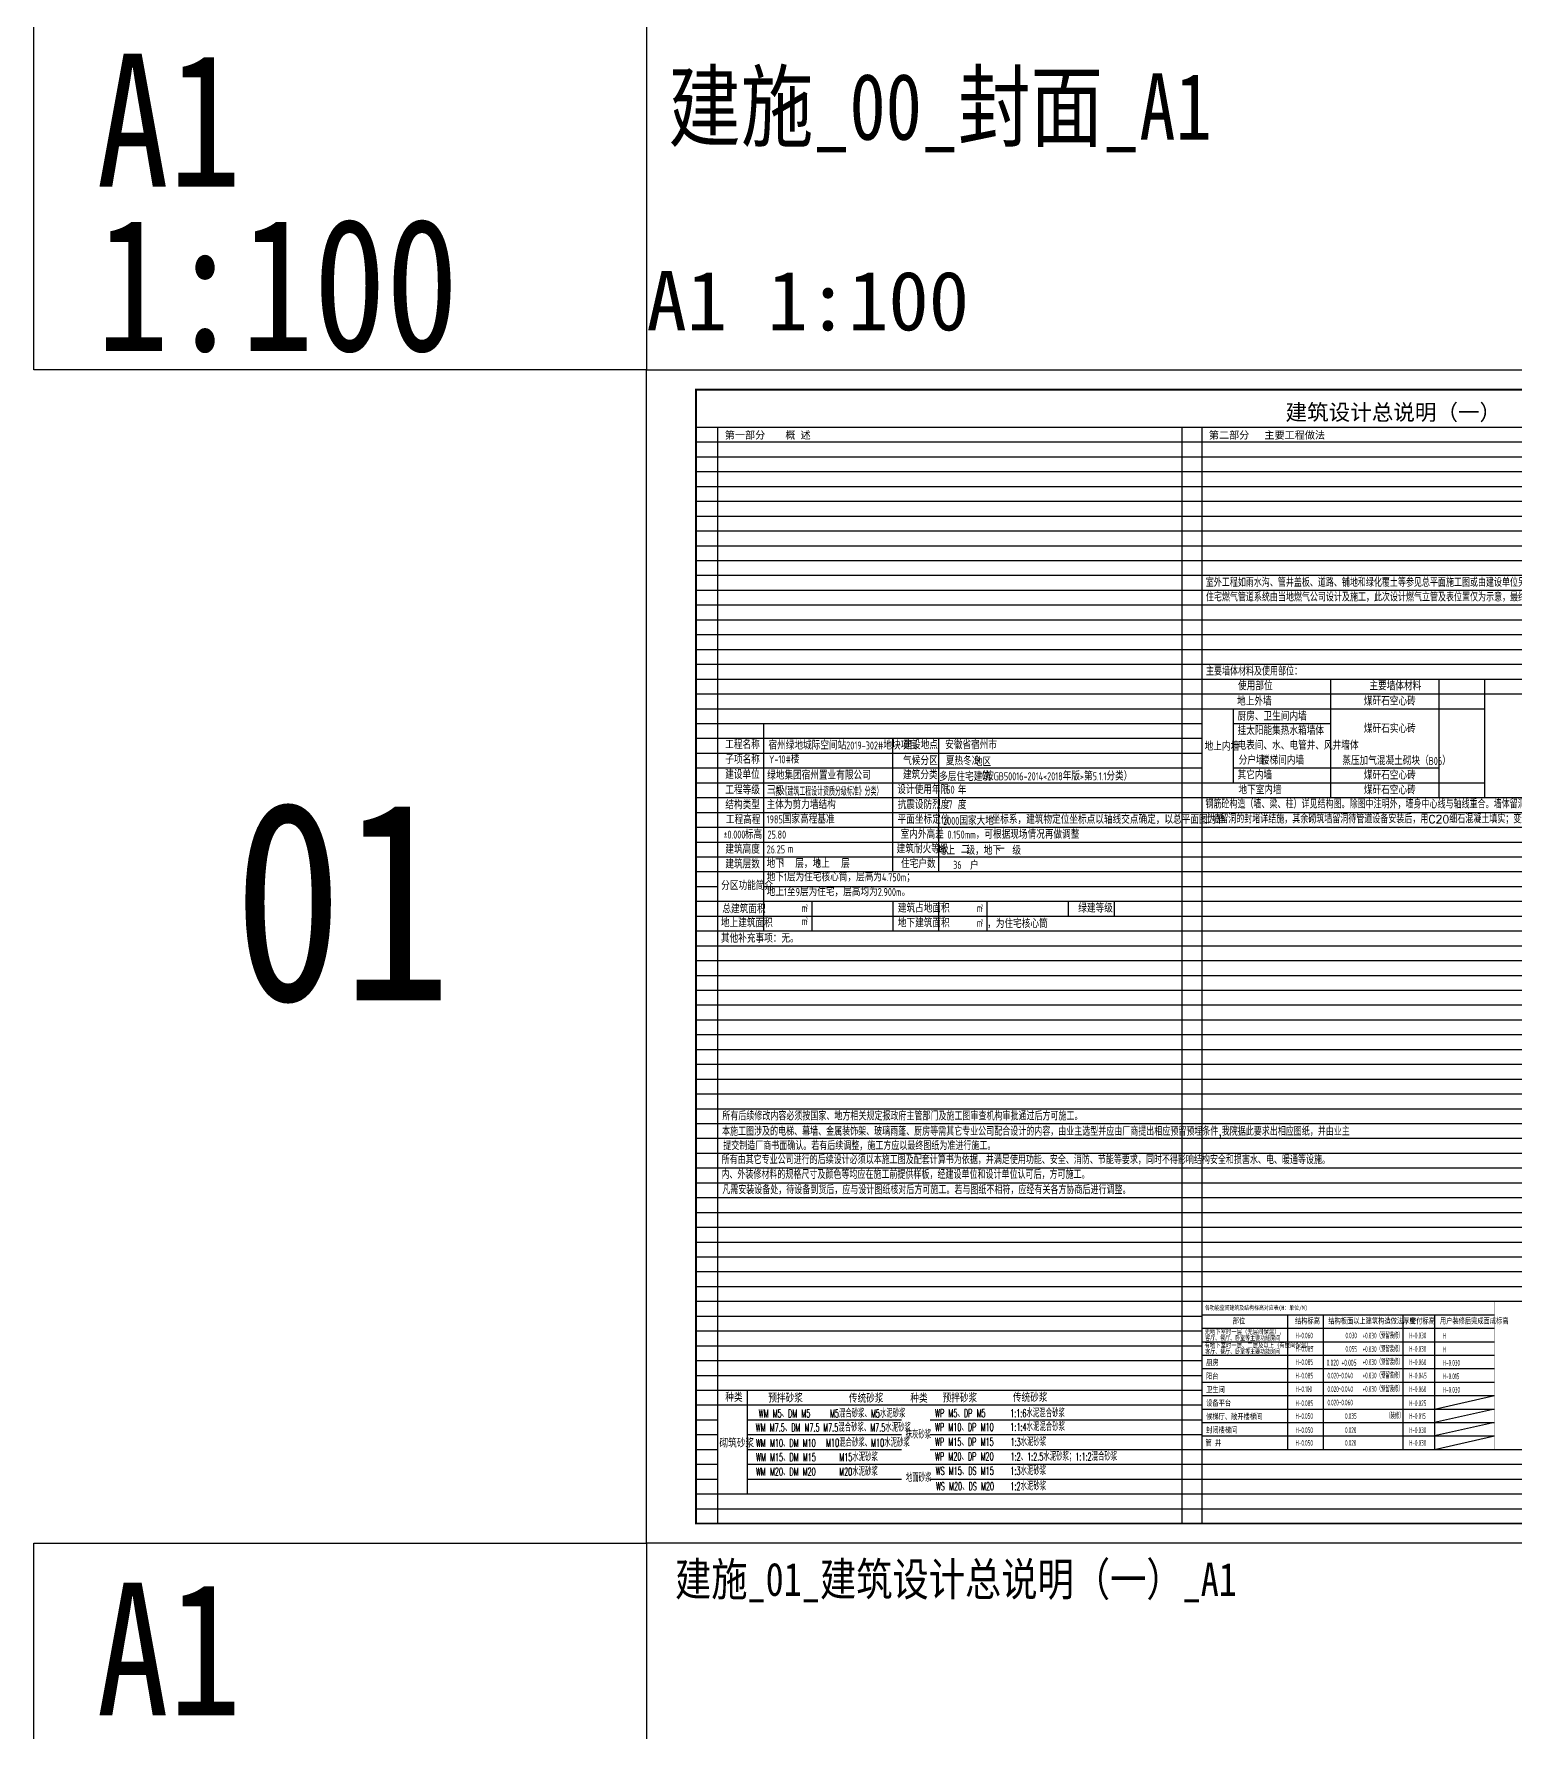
# Model space of a CAD drawing. Extents: x 27938 to 725830, y -209821 to 1628073.
# Drawn here: x 229214 to 304172, y 1177275 to 1263238 of the extents above; entities that cross this region are included whole.
import ezdxf
from ezdxf.enums import TextEntityAlignment as Align

# ---------------------------------------------------------------- set-up
doc = ezdxf.new("R2010")
doc.units = 0
doc.header["$LTSCALE"] = 1000
doc.header["$MEASUREMENT"] = 0
for name, color, linetype in [('C-Sheet-图框', 101, 'Continuous'), ('Defpoint', 7, 'Continuous'), ('PUB_TEXT', 4, 'Continuous'), ('text', 7, 'Continuous'), ('图框', 140, 'Continuous'), ('导图字', 7, 'Continuous')]:
    doc.layers.add(name, color=color, linetype=linetype)
doc.layers.add('S-1-TEXT', color=7, linetype='Continuous', lineweight=18)
doc.layers.add('yichutu', color=7, linetype='Continuous', true_color=0xffffff, plot=False)
doc.styles.add('_HZTXT', font='txt.shx', dxfattribs={"width": 0.8, "bigfont": 'hztxt.shx'})
doc.styles.add('_TCH_LABEL', font='')
doc.styles.add('宋体', font='', dxfattribs={"height": 50})
doc.styles.add('房间名称', font='TSSDENG', dxfattribs={"width": 0.8, "bigfont": 'HZTXT'})
doc.styles.add('文字说明', font='GBENOR', dxfattribs={"width": 0.8, "bigfont": 'HZTXT'})
doc.styles.add('设计说明$0$_TCH_AXIS', font='COMPLEX', dxfattribs={"bigfont": 'GBCBIG'})
doc.styles.add('黑体', font='')
doc.styles.get('_TCH_LABEL').set_extended_font_data('SimHei')
doc.styles.get('宋体').set_extended_font_data('SimSun')
doc.styles.get('黑体').set_extended_font_data('SimHei')

# ---------------------------------------------------------------- blocks, each defined once
blk = doc.blocks.new('TK')
at = {"layer": '图框'}
blk.add_lwpolyline([(465375, 548714), (549475, 548714), (549475, 489314), (465375, 489314)], close=True, dxfattribs=at)
blk.add_lwpolyline([(465375, 548714), (549475, 548714), (549475, 489314), (465375, 489314)], close=True, dxfattribs=at)
at = {"layer": '图框', "const_width": 100}
blk.add_lwpolyline([(548475, 490314), (548475, 547714), (467875, 547714), (467875, 490314)], close=True, dxfattribs=at)
blk = doc.blocks.new('yct-841-594-84100-59399.9999999999-100-1000.0')
at = {"layer": 'yichutu', "color": 7, "true_color": 0xffffff}
blk.add_lwpolyline([(0, 0), (0, 59400), (84100, 59400), (84100, 0)], close=True, dxfattribs=at)
at = {"layer": 'yichutu', "color": 7, "true_color": 0xffffff, "style": '_TCH_LABEL'}
blk.add_text('A1 1:100', height=3000, dxfattribs=at).set_placement((0, 61400))
blk = doc.blocks.new('A$C5FFA5860')
at = {"layer": 'C-Sheet-图框', "color": 0}
for p, q in [((300, 0), (15518, 0)), ((4755, 0), (4755, -7000)), ((6605, 0), (6605, -7000)), ((10752, 0), (10752, -7000)), ((300, -700), (15518, -700)), ((12405, 0), (12405, -7000)), ((300, -1400), (15518, -1400)), ((300, -2100), (15518, -2100)), ((300, -2800), (15518, -2800)), ((300, -3500), (15518, -3500)), ((300, -4200), (15518, -4200)), ((300, -4900), (15518, -4900)), ((300, -5600), (15518, -5600)), ((300, -6300), (15518, -6300))]:
    blk.add_line(p, q, dxfattribs=at)
at = {"layer": 'C-Sheet-图框', "color": 0, "const_width": 24}
blk.add_lwpolyline([(300, -7000), (300, 700), (15518, 700), (15518, -7000), (300, -7000)], dxfattribs=at)
at = {"layer": 'PUB_TEXT', "color": 251, "true_color": 0x636466}
for p, q in [((12405, -4900), (15518, -4200)), ((15518, -4900), (12405, -5600)), ((15518, -5600), (12405, -6300)), ((12405, -7000), (15518, -6300))]:
    blk.add_line(p, q, dxfattribs=at)
at = {"layer": 'PUB_TEXT', "color": 2}
for s, height, style, width, p in [('各功能空间建筑及结构标高对应表(H：单位/M)', 227.85, '宋体', 0.8, (468, 251)), ('H-0.060', 300, '房间名称', 0.56, (5180, -1227)), ('H-0.085', 300, '房间名称', 0.56, (5180, -1927)), ('H-0.030', 300, '房间名称', 0.56, (11079, -1227)), ('H-0.030', 300, '房间名称', 0.56, (11079, -1927)), ('H-0.085', 300, '房间名称', 0.56, (5180, -2613)), ('H-0.060', 300, '房间名称', 0.56, (11079, -2613)), ('H-0.085', 300, '房间名称', 0.56, (5180, -3313)), ('H-0.045', 300, '房间名称', 0.56, (11079, -3313)), ('H-0.100', 300, '房间名称', 0.56, (5180, -4013)), ('H-0.060', 300, '房间名称', 0.56, (11079, -4013)), ('H-0.085', 300, '房间名称', 0.56, (5180, -4749)), ('H-0.050', 300, '房间名称', 0.56, (5180, -5413)), ('H-0.025', 300, '房间名称', 0.56, (11079, -4749)), ('H-0.015', 300, '房间名称', 0.56, (11079, -5413)), ('H-0.050', 300, '房间名称', 0.56, (5180, -6149)), ('H-0.030', 300, '房间名称', 0.56, (11079, -6149)), ('H-0.050', 300, '房间名称', 0.56, (5180, -6813)), ('H-0.030', 300, '房间名称', 0.56, (11079, -6813))]:
    blk.add_text(s, height=height, dxfattribs=dict(at, style=style, width=width)).set_placement(p)
at = {"layer": 'PUB_TEXT', "color": 1, "style": '房间名称', "width": 0.8}
for s, p in [('无地下室时一层（无层间保温），', (450, -1032)), ('有地下室时一层、二层及以上（有层间保温），', (450, -1732))]:
    blk.add_text(s, height=257.14, dxfattribs=at).set_placement(p)
at = {"layer": 'PUB_TEXT', "style": '房间名称'}
for s, height, width, p in [('部位', 300, 0.8, (1912, -490)), ('结构标高', 300, 0.8, (5147, -490)), ('结构板面以上建筑构造做法厚度', 300, 0.8, (6878, -490)), ('交付标高', 300, 0.8, (11126, -490)), ('用户装修后完成面成标高', 300, 0.8, (12679, -490)), ('客厅、餐厅、卧室等主要功能房间', 240, 0.8, (485, -1347)), ('0.030', 300, 0.56, (7769, -1227)), ('0.055', 300, 0.56, (7769, -1927)), ('客厅、餐厅、卧室等主要功能房间', 240, 0.8, (485, -2047)), ('厨房', 300, 0.8, (531, -2663)), ('0.020', 321.4, 0.56, (6791, -2650)), ('阳台', 300, 0.8, (531, -3363)), ('0.020~0.040', 300, 0.56, (6834, -3313)), ('卫生间', 300, 0.8, (531, -4063)), ('0.020~0.040', 300, 0.56, (6834, -4013)), ('候梯厅、敞开楼梯间', 300, 0.8, (531, -5463)), ('设备平台', 300, 0.8, (531, -4763)), ('0.020~0.060', 300, 0.56, (6834, -4713)), ('0.035', 300, 0.56, (7749, -5413)), ('封闭楼梯间', 300, 0.8, (531, -6163)), ('0.020', 300, 0.56, (7749, -6149)), ('管 井', 300, 0.8, (493, -6831)), ('0.020', 300, 0.56, (7749, -6813))]:
    blk.add_text(s, height=height, dxfattribs=dict(at, width=width)).set_placement(p)
at = {"layer": 'PUB_TEXT', "color": 251, "true_color": 0x636466, "style": '房间名称', "width": 0.56}
for s, p in [('+0.030（预留装修）', (8663, -1234)), ('+0.030（预留装修）', (8663, -1934)), ('+0.030（预留装修）', (8663, -2607)), ('+0.030（预留装修）', (8663, -3307)), ('+0.030（预留装修）', (8663, -4007)), ('（装修）', (9889, -5407))]:
    blk.add_text(s, height=300, dxfattribs=at).set_placement(p)
at = {"layer": 'PUB_TEXT', "color": 4, "style": '房间名称', "width": 0.56}
for s, p in [('H', (12829, -1249)), ('H', (12829, -1949)), ('H-0.030', (12829, -2649)), ('H-0.015', (12829, -3349)), ('H-0.030', (12829, -4049))]:
    blk.add_text(s, height=300, dxfattribs=at).set_placement(p)
at = {"layer": 'PUB_TEXT', "color": 3, "style": '房间名称', "width": 0.56}
blk.add_text('+0.005', height=321.4, dxfattribs=at).set_placement((7564, -2650))

msp = doc.modelspace()

# ---------------------------------------------------------------- linework, layer by layer
at = {"layer": 'Defpoint', "color": 252}
for p, q in [((262714.1, 1243332.1), (336314.1, 1243332.1)), ((263814.1, 1243332.1), (263814.1, 1187832.1)), ((287314.1, 1243332.1), (287314.1, 1187832.1)), ((288314.1, 1243332.1), (288314.1, 1187832.1)), ((262714.1, 1242582.1), (336314.1, 1242582.1)), ((262714.1, 1241832.1), (336314.1, 1241832.1)), ((262714.1, 1241082.1), (336314.1, 1241082.1)), ((262714.1, 1240332.1), (336314.1, 1240332.1)), ((262714.1, 1239582.1), (336314.1, 1239582.1)), ((262714.1, 1238832.1), (336314.1, 1238832.1)), ((262714.1, 1238082.1), (336314.1, 1238082.1)), ((262714.1, 1237332.1), (336314.1, 1237332.1)), ((262714.1, 1236582.1), (336314.1, 1236582.1)), ((262714.1, 1235832.1), (336314.1, 1235832.1)), ((262714.1, 1235082.1), (336314.1, 1235082.1)), ((262714.1, 1234332.1), (336314.1, 1234332.1)), ((262714.1, 1233582.1), (336314.1, 1233582.1)), ((262714.1, 1232832.1), (336314.1, 1232832.1)), ((262714.1, 1232082.1), (336314.1, 1232082.1)), ((262714.1, 1231332.1), (336314.1, 1231332.1)), ((262714.1, 1230582.1), (311814.1, 1230582.1)), ((294832.6, 1230582.1), (294832.6, 1224582.1)), ((300309.1, 1230582.1), (300309.1, 1224582.1)), ((302619.1, 1230582.1), (302619.1, 1224582.1)), ((262714.1, 1229832.1), (311814.1, 1229832.1)), ((262714.1, 1229082.1), (288314.1, 1229082.1)), ((288314.1, 1229082.1), (302619.1, 1229082.1)), ((289908.1, 1229082.1), (289908.1, 1225332.1)), ((262714.1, 1228332.1), (288314.1, 1228332.1)), ((262714.1, 1227582.1), (288314.1, 1227582.1)), ((266147.1, 1217832.1), (266147.1, 1228332.1)), ((272680.3, 1220832.1), (272680.3, 1227582.1)), ((275013.3, 1220832.1), (275013.3, 1227582.1)), ((289908.1, 1228332.1), (294832.6, 1228332.1)), ((289908.1, 1228332.1), (294832.6, 1228332.1)), ((262714.1, 1226832.1), (288314.1, 1226832.1)), ((262714.1, 1226082.1), (288314.1, 1226082.1)), ((289908.1, 1226082.1), (294832.6, 1226082.1)), ((289908.1, 1226082.1), (300309.1, 1226082.1)), ((262714.1, 1225332.1), (288314.1, 1225332.1)), ((288314.1, 1225332.1), (302619.1, 1225332.1)), ((262714.1, 1224582.1), (288314.1, 1224582.1)), ((288314.1, 1224582.1), (311814.1, 1224582.1)), ((288314.1, 1224582.1), (336314.1, 1224582.1)), ((262714.1, 1223832.1), (288314.1, 1223832.1)), ((288314.1, 1223832.1), (311814.1, 1223832.1)), ((262714.1, 1223082.1), (288314.1, 1223082.1)), ((288314.1, 1223082.1), (311814.1, 1223082.1)), ((262714.1, 1222332.1), (336314.1, 1222332.1)), ((262714.1, 1221582.1), (263814.1, 1221582.1)), ((263814.1, 1221582.1), (336314.1, 1221582.1)), ((262714.1, 1220832.1), (336314.1, 1220832.1)), ((262714.1, 1220082.1), (263814.1, 1220082.1)), ((266147.1, 1220082.1), (336314.1, 1220082.1)), ((262714.1, 1219332.1), (336314.1, 1219332.1)), ((268593, 1217832.1), (268593, 1219332.1)), ((272680.3, 1219332.1), (272680.3, 1218582.1)), ((275013.3, 1218582.1), (275013.3, 1219332.1)), ((277459.2, 1218582.1), (277459.2, 1219332.1)), ((281563.5, 1219332.1), (281563.5, 1218582.1)), ((283896.5, 1218582.1), (283896.5, 1219332.1)), ((262714.1, 1218582.1), (268593, 1218582.1)), ((268593, 1218582.1), (287314.1, 1218582.1)), ((272680.3, 1218582.1), (272680.3, 1217832.1)), ((275013.3, 1217832.1), (275013.3, 1218582.1)), ((277459.2, 1217832.1), (277459.2, 1218582.1)), ((287314.1, 1218582.1), (336314.1, 1218582.1)), ((262714.1, 1217832.1), (275252.3, 1217832.1)), ((268593, 1217832.1), (336314.1, 1217832.1)), ((262714.1, 1217082.1), (336314.1, 1217082.1)), ((262714.1, 1216332.1), (336314.1, 1216332.1)), ((262714.1, 1215582.1), (336314.1, 1215582.1)), ((262714.1, 1214832.1), (336314.1, 1214832.1)), ((262714.1, 1214082.1), (336314.1, 1214082.1)), ((262714.1, 1213332.1), (336314.1, 1213332.1)), ((262714.1, 1212582.1), (336314.1, 1212582.1)), ((262714.1, 1211832.1), (336314.1, 1211832.1)), ((262714.1, 1211082.1), (336314.1, 1211082.1)), ((262714.1, 1210332.1), (336314.1, 1210332.1)), ((262714.1, 1209582.1), (336314.1, 1209582.1)), ((262714.1, 1208832.1), (336314.1, 1208832.1)), ((262714.1, 1208082.1), (336314.1, 1208082.1)), ((262714.1, 1207332.1), (336314.1, 1207332.1)), ((262714.1, 1206582.1), (336314.1, 1206582.1)), ((262714.1, 1205832.1), (336314.1, 1205832.1)), ((262714.1, 1205082.1), (336314.1, 1205082.1)), ((262714.1, 1204332.1), (336314.1, 1204332.1)), ((262714.1, 1203582.1), (311814.1, 1203582.1)), ((262714.1, 1202832.1), (311814.1, 1202832.1)), ((262714.1, 1202082.1), (311814.1, 1202082.1)), ((262714.1, 1201332.1), (311814.1, 1201332.1)), ((262714.1, 1200582.1), (311814.1, 1200582.1)), ((262714.1, 1199832.1), (311814.1, 1199832.1)), ((262714.1, 1199082.1), (311814.1, 1199082.1)), ((262714.1, 1198332.1), (288314.1, 1198332.1)), ((262714.1, 1197582.1), (288314.1, 1197582.1)), ((262714.1, 1196832.1), (288314.1, 1196832.1)), ((262714.1, 1196082.1), (288314.1, 1196082.1)), ((262714.1, 1195332.1), (288314.1, 1195332.1)), ((262714.1, 1194582.1), (288314.1, 1194582.1)), ((265317.7, 1194582.1), (265317.7, 1189332.1)), ((262714.1, 1193832.1), (288314.1, 1193832.1)), ((262714.1, 1193082.1), (263814.1, 1193082.1)), ((262714.1, 1192332.1), (263814.1, 1192332.1)), ((265317.7, 1193082.1), (273118.2, 1193082.1)), ((265317.7, 1192332.1), (273118.2, 1192332.1)), ((274565.4, 1193082.1), (288314.1, 1193082.1)), ((274565.4, 1192332.1), (288314.1, 1192332.1)), ((262714.1, 1191582.1), (263814.1, 1191582.1)), ((265317.7, 1191582.1), (273118.2, 1191582.1)), ((274565.4, 1191582.1), (312814.1, 1191582.1)), ((262714.1, 1190832.1), (263814.1, 1190832.1)), ((265317.7, 1190832.1), (273118.2, 1190832.1)), ((273118.2, 1190832.1), (312814.1, 1190832.1)), ((262714.1, 1190082.1), (263814.1, 1190082.1)), ((265317.7, 1190082.1), (273118.2, 1190082.1)), ((274565.4, 1190082.1), (312814.1, 1190082.1)), ((262714.1, 1189332.1), (312814.1, 1189332.1)), ((262714.1, 1188582.1), (312814.1, 1188582.1)), ((262714.1, 1187832.1), (336314.1, 1187832.1))]:
    msp.add_line(p, q, dxfattribs=at)
at = {"layer": 'Defpoint', "color": 252, "const_width": 0.9}
for points in [[(289908.1, 1227582.1), (294832.6, 1227582.1)], [(289908.1, 1226832.1), (300309.1, 1226832.1)], [(269027.5, 1190082.1), (269027.5, 1194582.1)], [(273118.2, 1189332.1), (273118.2, 1194582.1)], [(274565.4, 1189332.1), (274565.4, 1194582.1)], [(278270.2, 1189332.1), (278270.2, 1194582.1)]]:
    msp.add_lwpolyline(points, dxfattribs=at)
at = {"layer": '图框', "color": 2}
for points in [[(260214.1, 1246232.1), (229214.1, 1246232.1), (229214.1, 1264232.1), (260214.1, 1264232.1)], [(260214.1, 1168832.1), (229214.1, 1168832.1), (229214.1, 1186832.1), (260214.1, 1186832.1)]]:
    msp.add_lwpolyline(points, close=True, dxfattribs=at)

# ---------------------------------------------------------------- block references
msp.add_blockref('TK', (-205160.9, 697518.4))
at = {"xscale": 0.974025974025533, "yscale": 0.974025974025533, "zscale": 0.974025974025533}
msp.add_blockref('A$C5FFA5860', (288021.9, 1198400.2), dxfattribs=at)
at = {"layer": 'yichutu'}
msp.add_blockref('yct-841-594-84100-59399.9999999999-100-1000.0', (260214.1, 1186832.1), dxfattribs=at)

# ---------------------------------------------------------------- texts
at = {"layer": 'PUB_TEXT', "style": '设计说明$0$_TCH_AXIS'}
for s, p in [('室外工程如雨水沟、管井盖板、道路、铺地和绿化覆土等参见总平面施工图或由建设单位另行委托专项设计。', (288522, 1235255.7)), ('住宅燃气管道系统由当地燃气公司设计及施工，此次设计燃气立管及表位置仅为示意，最终以燃气公司的设计为准。', (288526.1, 1234514.6)), ('主要墙体材料及使用部位：', (288532.5, 1230764.6)), ('钢筋砼构造（墙、梁、柱）详见结构图。除图中注明外，墙身中心线与轴线重合。墙体留洞及封堵：钢筋混凝土墙部分详见结施和设备图；砌筑墙预留洞详建施及设备图；混凝', (288505.1, 1224035.6)), ('土墙留洞的封堵详结施，其余砌筑墙留洞待管道设备安装后，用C20细石混凝土填实；变形缝处双墙留洞的封堵，应在双墙分别增设套管。', (288441.6, 1223285.6)), ('所有后续修改内容必须按国家、地方相关规定报政府主管部门及施工图审查机构审批通过后方可施工。', (264053.1, 1208245.6)), ('本施工图涉及的电梯、幕墙、金属装饰架、玻璃雨蓬、厨房等需其它专业公司配合设计的内容，由业主选型并应由厂商提出相应预留预埋条件,我院据此要求出相应图纸，并由业主', (264039.8, 1207470.7)), ('提交制造厂商书面确认。若有后续调整，施工方应以最终图纸为准进行施工。', (264099.1, 1206740.6)), ('所有由其它专业公司进行的后续设计必须以本施工图及配套计算书为依据，并满足使用功能、安全、消防、节能等要求，同时不得影响结构安全和损害水、电、暖通等设施。', (264018.8, 1206030.7)), ('内、外装修材料的规格尺寸及颜色等均应在施工前提供样板，经建设单位和设计单位认可后，方可施工。', (264005.1, 1205285.6)), ('凡需安装设备处，待设备到货后，应与设计图纸核对后方可施工。若与图纸不相符，应经有关各方协商后进行调整。', (264051.1, 1204510.6))]:
    msp.add_text(s, height=405.106, dxfattribs=at).set_placement(p)
at = {"layer": 'PUB_TEXT', "color": 7, "style": '文字说明', "width": 0.8}
for s, p in [('使用部位', (290155.1, 1230019.6)), ('主要墙体材料', (296803.1, 1230019.6)), ('地上外墙', (290106.1, 1229241.6)), ('厨房、卫生间内墙', (290130.1, 1228481.6)), ('挂太阳能集热水箱墙体', (290130.1, 1227756.6)), ('工程名称', (264199.4, 1227046.4)), ('子项名称', (264202.4, 1226296.4)), ('建设地点', (273214.8, 1227033.4)), ('地上内墙', (288460.6, 1226961.1)), ('电表间、水、电管井、风井墙体', (290130.1, 1227006.6)), ('分户墙、', (290184.9, 1226256.6)), ('楼梯间内墙', (291309.1, 1226256.6)), ('建设单位', (264199.4, 1225532.1)), ('建筑分类', (273198.3, 1225515.6)), ('气候分区', (273202, 1226232.6)), ('其它内墙', (290130.1, 1225506.6)), ('工程等级', (264206.8, 1224749.6)), ('设计使用年限', (272908, 1224769.6)), ('地下室内墙', (290172.1, 1224758.7)), ('结构类型', (264206.8, 1223999.6)), ('抗震设防烈度', (272923.2, 1224007.6)), ('工程高程', (264232.8, 1223249.6)), ('平面坐标定位', (272923.2, 1223257.6)), ('坐标系，建筑物定位坐标点以轴线交点确定，以总平面图为准', (277680.1, 1223257.6)), ('±0.000', (264107.8, 1222505.6)), ('标高', (265189.8, 1222499.6)), ('室内外高差', (273076.2, 1222507.6)), ('，可根据现场情况再做调整', (276876.5, 1222503.6)), ('建筑高度', (264206.8, 1221749.6)), ('m', (267371.8, 1221792.6)), ('建筑耐火等级', (272875.3, 1221767.6)), ('建筑层数', (264206.8, 1220999.6)), ('地下   层，地上   层', (266294.8, 1221027.6)), ('住宅户数', (273097.3, 1221017.6)), ('分区功能简介', (263995.5, 1219913.6)), ('总建筑面积', (264055.8, 1218730.6)), ('m', (268061, 1218781.6)), ('建筑占地面积', (272936, 1218767.6)), ('m', (276927.2, 1218781.6)), ('绿建等级', (282068.2, 1218767.6)), ('地上建筑面积', (263982.8, 1218022.6)), ('m', (268061, 1218122.6)), ('地下建筑面积', (272936, 1218017.6)), ('m', (276927.2, 1218031.6)), ('，为住宅核心筒', (277458.2, 1217983.6)), ('其他补充事项：无。', (263982.8, 1217239.6)), ('种类', (264203.9, 1193997.8)), ('预拌砂浆', (266377.8, 1193962.3)), ('传统砂浆', (270459.3, 1193950.3)), ('种类', (273569.1, 1193950.3)), ('预拌砂浆', (275201.2, 1193967.3)), ('传统砂浆', (278760.6, 1193990.9)), ('砌筑砂浆', (263908.3, 1191683.9))]:
    msp.add_text(s, height=405, dxfattribs=at).set_placement(p)
at = {"layer": 'PUB_TEXT', "color": 1}
for s, height, style, width, p in [('煤矸石空心砖', 405, '文字说明', 0.8, (296523.5, 1229248.6)), ('煤矸石实心砖', 405, '文字说明', 0.8, (296523.5, 1227856.6)), ('宿州绿地城际空间站2019-302#地块项目', 405, '文字说明', 0.8, (266387.4, 1227015.9)), ('安徽省宿州市', 405, '文字说明', 0.8, (275327.3, 1227036.6)), ('绿地集团宿州置业有限公司 ', 405, '文字说明', 0.8, (266319.2, 1225498.3)), ('夏热冬冷', 405, '文字说明', 0.8, (275365.6, 1226222.7)), ('蒸压加气混凝土砌块（B06）', 405, '文字说明', 0.8, (295430.6, 1226233.5)), ('煤矸石空心砖', 405, '文字说明', 0.8, (296523.5, 1225498.6)), ('级', 405, '文字说明', 0.8, (266767.8, 1224725.6)), ('煤矸石空心砖', 405, '文字说明', 0.8, (296523.5, 1224748.6)), ('1985国家高程基准', 405, '文字说明', 0.8, (266294.8, 1223274.6)), ('WM M5、DM M5', 400, '_HZTXT', 0.6, (265895.2, 1193204.9)), ('M5混合砂浆、M5水泥砂浆', 400, '_HZTXT', 0.6, (269501.5, 1193200.6)), ('WP M5、DP M5', 400, '_HZTXT', 0.6, (274823.4, 1193217.6)), ('1:1:6水泥混合砂浆', 400, '_HZTXT', 0.6, (278620.1, 1193216.7)), ('WM M7.5、DM M7.5', 400, '_HZTXT', 0.6, (265745.6, 1192494.4)), ('M7.5混合砂浆、M7.5水泥砂浆', 400, '_HZTXT', 0.6, (269159.4, 1192486.8)), ('抹灰砂浆', 400, '_HZTXT', 0.6, (273329.6, 1192128.4)), ('WP M10、DP M10', 400, '_HZTXT', 0.6, (274820.9, 1192514.1)), ('1:1:4水泥混合砂浆', 400, '_HZTXT', 0.6, (278630.3, 1192519.8)), ('WM M10、DM M10', 400, '_HZTXT', 0.6, (265755.5, 1191707.7)), ('M10混合砂浆、M10水泥砂浆', 400, '_HZTXT', 0.6, (269307.8, 1191721.2)), ('WP M15、DP M15', 400, '_HZTXT', 0.6, (274821.3, 1191764.8)), ('1:3水泥砂浆', 400, '_HZTXT', 0.6, (278636.6, 1191755.9)), ('1:2、1:2.5水泥砂浆；1:1:2混合砂浆', 400, '_HZTXT', 0.6, (278639.8, 1191018)), ('WM M20、DM M20', 400, '_HZTXT', 0.6, (265755.5, 1190255.1)), ('WM M15、DM M15', 400, '_HZTXT', 0.6, (265763.1, 1190985.2)), ('M20水泥砂浆', 400, '_HZTXT', 0.6, (269967.5, 1190254)), ('M15水泥砂浆', 400, '_HZTXT', 0.6, (269973.1, 1190990.8)), ('WP M20、DP M20', 400, '_HZTXT', 0.6, (274821.3, 1191029.1)), ('WS M15、DS M15', 400, '_HZTXT', 0.6, (274850.3, 1190298.2)), ('1:3水泥砂浆', 400, '_HZTXT', 0.6, (278633.4, 1190295.6)), ('地面砂浆', 400, '_HZTXT', 0.6, (273339.8, 1189944.5)), ('WS M20、DS M20', 400, '_HZTXT', 0.6, (274865.2, 1189517.2)), ('1:2水泥砂浆', 400, '_HZTXT', 0.6, (278633.4, 1189517.4))]:
    msp.add_text(s, height=height, dxfattribs=dict(at, style=style, width=width)).set_placement(p)
at = {"layer": 'PUB_TEXT', "color": 6, "style": '文字说明', "width": 0.8}
for s, p in [('Y-10#楼', (266418.9, 1226316.7)), ('26.25', (266294.8, 1221756.6)), ('1', (267036.1, 1221060.6)), ('9', (268802.8, 1221066.6))]:
    msp.add_text(s, height=405, dxfattribs=at).set_placement(p)
for s, p in [('多层住宅建筑', (276340.4, 1225679.1)), ('36', (275948.5, 1221177.5))]:
    msp.add_text(s, height=405, dxfattribs=at).set_placement(p, align=Align.MIDDLE)
at = {"layer": 'PUB_TEXT', "color": 7, "style": '文字说明'}
for s, height, width, p in [('地区', 405, 0.8, (277218, 1226431.6)), ('（按GB50016-2014<2018年版>第5.1.1分类）', 405, 0.8, (280859.4, 1225709.1)), ('（按《建筑工程设计资质分级标准》分类）', 405, 0.55, (269300.8, 1224934.1)), ('年', 405, 0.8, (276187, 1224999.6)), ('度', 405, 0.8, (276187, 1224249.6)), ('地上   级，地下   级', 405, 0.8, (277066.9, 1221939.5)), ('户', 405, 0.8, (276808.5, 1221186.5)), ('2', 202.5, 0.8, (268327.3, 1219068.6)), ('2', 202.5, 0.8, (277193.5, 1219068.6)), ('2', 202.5, 0.8, (268327.3, 1218409.6)), ('2', 202.5, 0.8, (277193.5, 1218318.6))]:
    msp.add_text(s, height=height, dxfattribs=dict(at, width=width)).set_placement(p, align=Align.MIDDLE)
at = {"layer": 'PUB_TEXT', "color": 2, "style": '文字说明', "width": 0.8}
for s, p in [('三', (266294.8, 1224757.6)), ('主体为剪力墙结构', (266294.8, 1224007.6)), ('25.80', (266339.8, 1222504.6)), ('0.150mm', (275448, 1222504.6))]:
    msp.add_text(s, height=405, dxfattribs=at).set_placement(p)
at = {"layer": 'PUB_TEXT', "color": 1, "style": '文字说明', "width": 0.8}
for s, p in [('50', (275598.2, 1224980.5)), ('7', (275598.2, 1224233.5)), ('2000国家大地', (276511.8, 1223454.5))]:
    msp.add_text(s, height=405, dxfattribs=at).set_placement(p, align=Align.MIDDLE)
at = {"layer": 'PUB_TEXT', "color": 2, "style": '文字说明', "width": 0.8}
for s, p in [('二', (276350.7, 1221958.6)), ('一', (278127.7, 1221961.6))]:
    msp.add_text(s, height=405, dxfattribs=at).set_placement(p, align=Align.MIDDLE)
msp.add_text('地下1层为住宅核心筒，层高为4.750m；', height=405, dxfattribs=at).set_placement((266297.1, 1220224.6), align=Align.BOTTOM_LEFT)
at = {"layer": 'PUB_TEXT', "color": 6, "style": '文字说明', "width": 0.8}
msp.add_text('地上1至9层为住宅，层高均为2.900m。', height=405, dxfattribs=at).set_placement((266297.1, 1219474.6), align=Align.BOTTOM_LEFT)
at = {"layer": 'S-1-TEXT', "color": 7, "style": '黑体'}
for s, height, p in [('建筑设计总说明（一）', 800, (292557.1, 1243688.1)), ('第一部分    概 述', 375, (264177.5, 1242744.9)), ('第二部分   主要工程做法 ', 375, (288677.5, 1242744.9))]:
    msp.add_text(s, height=height, dxfattribs=at).set_placement(p)
at = {"layer": 'text', "color": 1, "style": '黑体', "width": 0.8}
msp.add_text('01', height=10094.18, dxfattribs=at).set_placement((239331, 1214315.9))
at = {"layer": '图框', "color": 2, "style": '黑体', "width": 0.8}
for s, p in [('A1', (232377.3, 1255514.8)), ('1:100', (232377.3, 1247188.7)), ('A1', (232377.3, 1178114.8))]:
    msp.add_text(s, height=6729.45, dxfattribs=at).set_placement(p)
at = {"layer": '导图字', "color": 1, "style": '黑体', "width": 0.8}
for s, height, p in [('建施_00_封面_A1', 3364.726, (261315.1, 1257883.7)), ('建施_01_建筑设计总说明（一）_A1', 1682.363, (261657.3, 1184168.6))]:
    msp.add_text(s, height=height, dxfattribs=at).set_placement(p)

doc.saveas('drawing.dxf')
